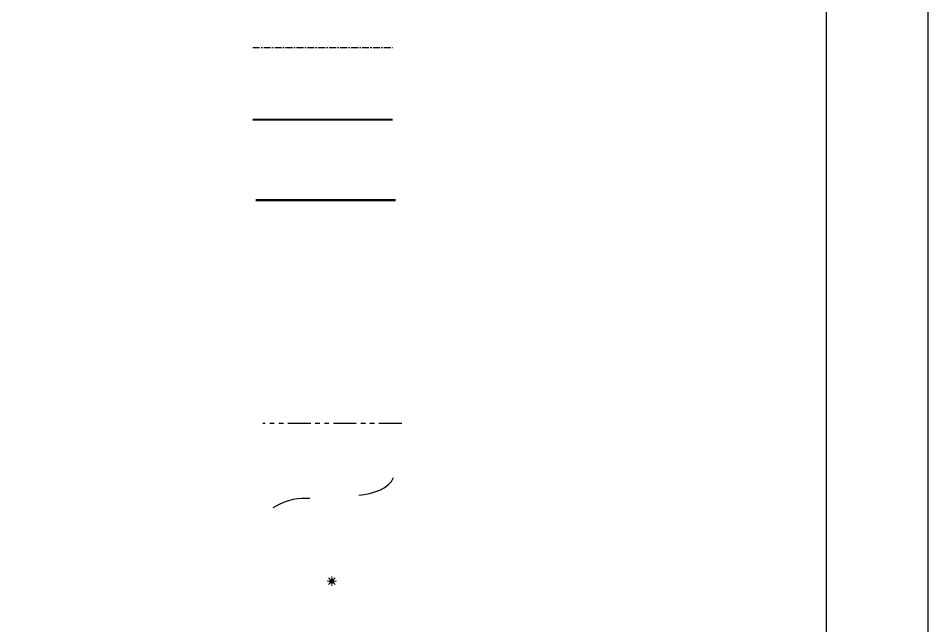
# Model space of a CAD drawing. Extents: x 2080 to 102394, y 2071 to 93424.
# Drawn here: x 97400 to 102394, y 83383 to 86717 of the extents above; entities that cross this region are included whole.
import ezdxf

# ---------------------------------------------------------------- set-up
doc = ezdxf.new("R2010")
doc.units = 0
doc.header["$LTSCALE"] = 20
doc.header["$MEASUREMENT"] = 0
for name, pattern in [('ACAD_ISO02W100', [15, 12, -3]), ('CENTERX2', [4, 2.5, -0.5, 0.5, -0.5]), ('PHANTOM2', [1.25, 0.625, -0.125, 0.125, -0.125, 0.125, -0.125])]:
    doc.linetypes.add(name, pattern=pattern)
for name, color, linetype, lineweight in [('ASPHALT', 9, 'CENTERX2', 25), ('BUILDING', 4, 'Continuous', 40), ('contour line (main)', 64, 'Continuous', 25), ('COUNTRY FENCE', 13, 'ACAD_ISO02W100', 50), ('LAMP', 11, 'Continuous', 13), ('path', 157, 'PHANTOM2', 30)]:
    doc.layers.add(name, color=color, linetype=linetype, lineweight=lineweight)
doc.layers.add('BORDER', color=230, linetype='Continuous')
doc.layers.add('correct', color=230, linetype='Continuous', plot=False)

# ---------------------------------------------------------------- blocks, each defined once
blk = doc.blocks.new('LAMP')
at = {"layer": 'LAMP', "lineweight": 13}
h = blk.add_hatch(color=13, dxfattribs=at)
h.set_gradient(color1=(195, 107, 60), one_color=1, tint=1)
h.paths.add_polyline_path([(0.3, 0, 1), (-0.3, 0, 1)])
for p, q in [((-0.39, 0), (-0.65, 0)), ((-0.28, 0.28), (-0.46, 0.46)), ((0, 0.39), (0, 0.65)), ((0.28, 0.28), (0.46, 0.46)), ((-0.28, -0.28), (-0.46, -0.46)), ((0, -0.39), (0, -0.65)), ((0.28, -0.28), (0.46, -0.46)), ((0.39, 0), (0.65, 0))]:
    blk.add_line(p, q, dxfattribs=at)
blk.add_circle((0, 0), 0.301, dxfattribs=at)

msp = doc.modelspace()

# ---------------------------------------------------------------- linework, layer by layer
at = {"layer": 'ASPHALT', "linetype": 'CENTERX2', "ltscale": 0.75}
msp.add_line((98688.388, 86556.386, -0.931), (99455.569, 86556.386, -0.931), dxfattribs=at)
at = {"layer": 'BORDER'}
msp.add_line((101834.883, 92606.673), (101834.883, 72066.998), dxfattribs=at)
at = {"layer": 'BUILDING'}
msp.add_line((98688.388, 86160.082, -0.931), (99455.569, 86160.082, -0.931), dxfattribs=at)
at = {"layer": 'contour line (main)'}
for points in [[(99270.122, 84099.34, -2.96), (99348.388, 84107.725, -3.135), (99435.292, 84134.209, -2.964), (99461.265, 84195.592, -2.793)], [(98800.068, 84031.04, -0.931), (98884.516, 84083.287, -0.815), (98942.664, 84084.586, -0.699), (99001.591, 84082.398, -0.88)]]:
    msp.add_open_spline(points, degree=3, dxfattribs=at)
at = {"layer": 'correct', "color": 3, "linetype": 'Continuous', "ltscale": 0.5}
msp.add_lwpolyline([(72374.428, 93424.184), (102393.665, 93424.184), (102393.665, 71506.418), (72374.428, 71506.418)], close=True, dxfattribs=at)
at = {"layer": 'COUNTRY FENCE', "ltscale": 4}
msp.add_line((98704.711, 85717.291, -0.931), (99471.892, 85717.291, -0.931), dxfattribs=at)
at = {"layer": 'path', "linetype": 'PHANTOM2', "ltscale": 10}
msp.add_line((99506.068, 84492.348, -0.931), (98742.483, 84492.348, -0.931), dxfattribs=at)

# ---------------------------------------------------------------- block references
at = {"layer": 'LAMP', "linetype": 'Continuous', "xscale": 39.37235051571042, "yscale": 39.37235051571042, "zscale": 39.37235051570639}
msp.add_blockref('LAMP', (99122.848, 83626.886, -2.805), dxfattribs=at)

doc.saveas('drawing.dxf')
